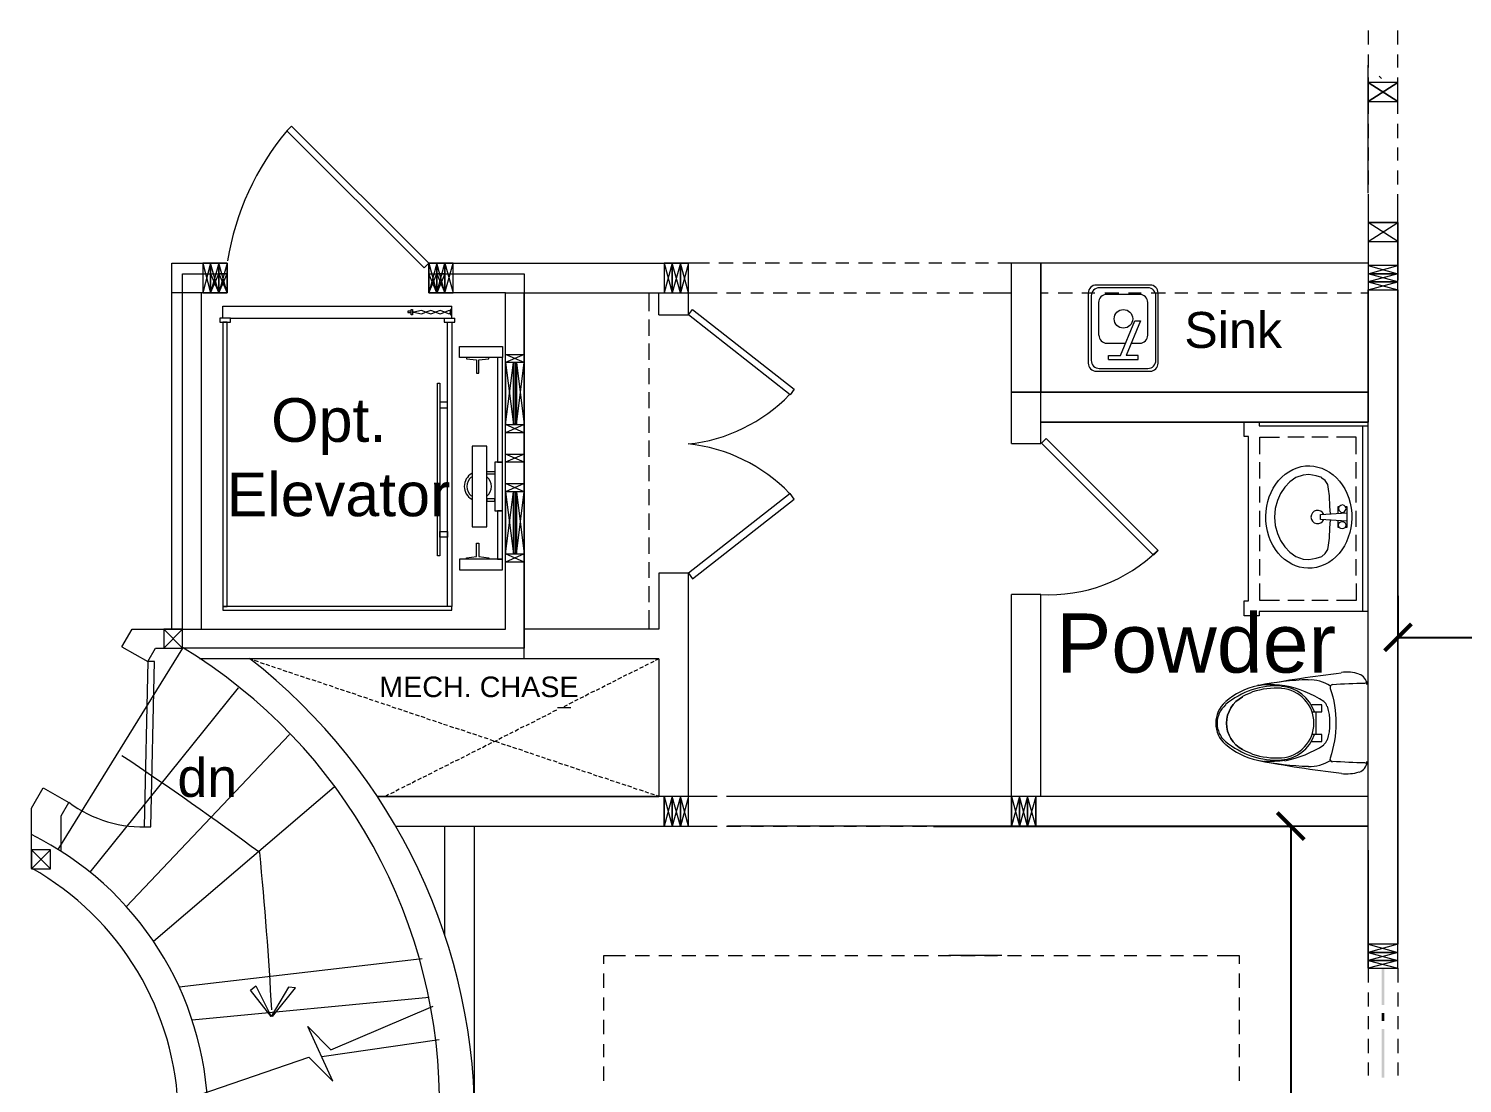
# Model space of a CAD drawing. Header units: inches. Extents: x 38 to 8673, y 1 to 7200.
# Drawn here: x 4852.1 to 5118.5, y 1114 to 1309.8 of the extents above; entities that cross this region are included whole.
import ezdxf

# ---------------------------------------------------------------- set-up
doc = ezdxf.new("R2010")
doc.units = ezdxf.units.IN
doc.header["$MEASUREMENT"] = 0
doc.layers.add('PDF2_Layer 1', color=7, linetype='Continuous', true_color=0xffffff)
doc.layers.add('PDF2_Text', color=7, linetype='Continuous')
doc.styles.add('PDF Arial', font='arial.ttf')
doc.styles.get("Standard").update_dxf_attribs({"font": 'arial.ttf'})
doc.dimstyles.get("Standard").update_dxf_attribs({"dimtxt": 6, "dimasz": 5, "dimexe": 0.18, "dimexo": 0.0625, "dimgap": 0.09, "dimtad": 0, "dimtih": 1, "dimtoh": 1, "dimdec": 0, "dimzin": 0, "dimdsep": 46, "dimlunit": 4, "dimtxsty": 'Standard', "dimblk": 'ARCHTICK', "dimcen": 0.09, "dimclrd": 3, "dimclre": 3, "dimclrt": 1, "dimadec": 0, "dimazin": 0, "dimtfac": 1, "dimtdec": 0, "dimtofl": 0, "dimtmove": 0, "dimatfit": 3, "dimfxl": 100, "dimtolj": 1, "dimtzin": 0, "dimarcsym": 0})

# ---------------------------------------------------------------- blocks, each defined once
blk = doc.blocks.new('_ArchTick')
at = {"color": 0, "linetype": 'ByBlock', "const_width": 0.15}
blk.add_lwpolyline([(-0.5, -0.5), (0.5, 0.5)], dxfattribs=at)
blk = doc.blocks.new('*D34')
at = {"color": 3, "lineweight": -2, "transparency": 16777216}
for p, q in [((5106.5, 1204.55), (5106.5, 1196.64)), ((5351.02, 1204.55), (5351.02, 1196.64)), ((5106.5, 1196.82), (5218.31, 1196.82)), ((5351.02, 1196.82), (5239.2, 1196.82))]:
    blk.add_line(p, q, dxfattribs=at)
at = {"layer": 'Defpoints', "color": 0, "transparency": 16777216}
for p in [(5106.5, 1204.61), (5351.02, 1204.61), (5351.02, 1196.82)]:
    blk.add_point(p, dxfattribs=at)
at = {"color": 3, "lineweight": -2, "transparency": 16777216, "xscale": 5, "yscale": 5, "zscale": 5, "rotation": 180}
blk.add_blockref('_ArchTick', (5106.5, 1196.82), dxfattribs=at)
at = {"color": 3, "lineweight": -2, "transparency": 16777216, "xscale": 5, "yscale": 5, "zscale": 5}
blk.add_blockref('_ArchTick', (5351.02, 1196.82), dxfattribs=at)
at = {"color": 1, "transparency": 16777216, "insert": (5228.76, 1196.82), "char_height": 6, "attachment_point": 5}
blk.add_mtext('\\A1;20\'-5"', dxfattribs=at)
blk = doc.blocks.new('*D36')
at = {"color": 3, "lineweight": -2, "transparency": 16777216}
for p, q in [((5020.2, 1161.77), (5086.76, 1161.77)), ((5086.58, 1161.77), (5086.58, 1058.44)), ((5086.58, 948.81), (5086.58, 1052.14)), ((5020.2, 948.81), (5086.76, 948.81))]:
    blk.add_line(p, q, dxfattribs=at)
at = {"layer": 'Defpoints', "color": 0, "transparency": 16777216}
for p in [(5020.14, 1161.77), (5086.58, 1161.77), (5020.14, 948.81)]:
    blk.add_point(p, dxfattribs=at)
at = {"color": 3, "lineweight": -2, "transparency": 16777216, "xscale": 5, "yscale": 5, "zscale": 5}
for p, rotation in [((5086.58, 1161.77), 90), ((5086.58, 948.81), 270)]:
    blk.add_blockref('_ArchTick', p, dxfattribs=dict(at, rotation=rotation))
at = {"color": 1, "transparency": 16777216, "insert": (5086.58, 1055.29), "char_height": 6, "attachment_point": 5}
blk.add_mtext('\\A1;17\'-9"', dxfattribs=at)
blk = doc.blocks.new('*D53')
at = {"color": 3, "lineweight": -2, "transparency": 16777216}
for p, q in [((4542.48, 1663.37), (5461.17, 1663.37)), ((5460.99, 1663.37), (5460.99, 1234.43)), ((5460.99, 799.29), (5460.99, 1228.23)), ((4930.72, 799.29), (5461.17, 799.29))]:
    blk.add_line(p, q, dxfattribs=at)
at = {"layer": 'Defpoints', "color": 0, "transparency": 16777216}
for p in [(4542.42, 1663.37), (5460.99, 1663.37), (4930.66, 799.29)]:
    blk.add_point(p, dxfattribs=at)
at = {"color": 3, "lineweight": -2, "transparency": 16777216, "xscale": 5, "yscale": 5, "zscale": 5}
for p, rotation in [((5460.99, 1663.37), 90), ((5460.99, 799.29), 270)]:
    blk.add_blockref('_ArchTick', p, dxfattribs=dict(at, rotation=rotation))
at = {"color": 1, "transparency": 16777216, "insert": (5460.99, 1231.33), "char_height": 6, "attachment_point": 5}
blk.add_mtext("\\A1;72'", dxfattribs=at)

msp = doc.modelspace()

# ---------------------------------------------------------------- linework, layer by layer
at = {"layer": 'PDF2_Layer 1', "lineweight": 0}
for points in [[(5100.98, 1309.53), (5100.98, 1306.89)], [(5106.5, 1306.89), (5106.5, 1309.53)], [(5100.98, 1305.05), (5100.98, 1302.65)], [(5106.5, 1302.65), (5106.5, 1305.05)], [(5100.98, 1279.29), (5100.98, 1303.05)], [(5100.98, 1300.81), (5100.98, 1298.17)], [(5106.5, 1298.17), (5106.5, 1300.81)], [(5100.98, 1296.41), (5100.98, 1294.01)], [(5106.5, 1294.01), (5106.5, 1296.41)], [(4926.5, 1266.33), (4925.62, 1265.45), (4900.1, 1290.89), (4900.98, 1291.77), (4926.5, 1266.33), (4927.94, 1260.81), (4926.5, 1264.33), (4926.5, 1266.33), (4974.74, 1266.33)], [(5100.98, 1292.17), (5100.98, 1289.53)], [(5106.5, 1289.53), (5106.5, 1292.17)], [(5100.98, 1287.77), (5100.98, 1285.37)], [(5106.5, 1285.37), (5106.5, 1287.77)], [(5100.98, 1283.53), (5100.98, 1280.89)], [(5106.5, 1280.89), (5106.5, 1283.53)], [(5100.98, 1279.13), (5100.98, 1273.85)], [(5106.5, 1273.85), (5106.5, 1279.13)], [(5100.98, 1274.81), (5100.98, 1236.81), (5040.18, 1236.81)], [(5100.98, 1135.37), (5106.5, 1135.37), (5106.5, 1273.85), (5106.5, 1263.13)], [(5100.98, 1273.85), (5106.5, 1273.85)], [(5106.5, 1270.33), (5100.98, 1273.85)], [(5100.98, 1270.33), (5106.5, 1273.85)], [(5106.5, 1167.77), (5106.5, 1268.81)], [(4878.74, 1198.33), (4878.74, 1266.33), (4888.98, 1266.33), (4888.98, 1260.81), (4884.18, 1260.81), (4884.18, 1198.33), (4940.74, 1198.33), (4940.74, 1260.81), (4926.5, 1260.81)], [(4884.5, 1266.33), (4885.94, 1260.81), (4887.46, 1264.33), (4887.46, 1260.81), (4885.94, 1260.81), (4885.94, 1264.33), (4887.46, 1264.33), (4888.98, 1260.81)], [(4885.94, 1264.33), (4887.46, 1260.81), (4885.94, 1266.33), (4884.5, 1260.81)], [(4888.98, 1260.81), (4887.46, 1266.33), (4885.94, 1260.81)], [(4888.98, 1266.33), (4887.46, 1260.81)], [(4926.5, 1260.81), (4927.94, 1264.33), (4927.94, 1260.81), (4926.5, 1260.81), (4926.5, 1264.33), (4927.94, 1264.33), (4929.46, 1260.81), (4930.98, 1266.33)], [(4929.46, 1260.81), (4927.94, 1266.33), (4926.5, 1260.81)], [(4929.46, 1264.33), (4927.94, 1264.33), (4927.94, 1260.81), (4929.46, 1260.81), (4929.46, 1264.33), (4927.94, 1260.81), (4929.46, 1266.33), (4930.98, 1260.81)], [(4969.22, 1256.73), (4974.74, 1256.73), (4974.74, 1266.33), (4973.22, 1260.81)], [(4970.18, 1266.33), (4971.7, 1260.81)], [(4973.22, 1260.81), (4971.7, 1266.33), (4970.18, 1260.81)], [(4974.74, 1260.81), (4973.22, 1266.33), (4971.7, 1260.81)], [(4978.58, 1266.33), (4974.74, 1266.33)], [(4982.98, 1266.33), (4980.34, 1266.33)], [(4987.22, 1266.33), (4984.82, 1266.33)], [(4991.62, 1266.33), (4988.98, 1266.33)], [(4995.86, 1266.33), (4993.46, 1266.33)], [(5000.26, 1266.33), (4997.62, 1266.33)], [(5004.5, 1266.33), (5002.1, 1266.33)], [(5008.9, 1266.33), (5006.26, 1266.33)], [(5013.14, 1266.33), (5010.74, 1266.33)], [(5017.54, 1266.33), (5014.9, 1266.33)], [(5021.78, 1266.33), (5019.38, 1266.33)], [(5026.18, 1266.33), (5023.54, 1266.33)], [(5030.42, 1266.33), (5028.02, 1266.33)], [(5034.82, 1266.33), (5032.18, 1266.33)], [(5034.74, 1232.81), (5034.74, 1266.33)], [(5034.74, 1232.81), (5040.18, 1232.81), (5040.18, 1266.33), (5040.18, 1242.33)], [(5100.98, 1266.33), (5034.74, 1266.33)], [(5039.06, 1266.33), (5036.66, 1266.33)], [(5043.46, 1266.33), (5040.82, 1266.33)], [(5047.7, 1266.33), (5045.3, 1266.33)], [(5052.1, 1266.33), (5049.46, 1266.33)], [(5056.34, 1266.33), (5053.94, 1266.33)], [(5060.74, 1266.33), (5058.1, 1266.33)], [(5064.98, 1266.33), (5062.58, 1266.33)], [(5069.38, 1266.33), (5066.74, 1266.33)], [(5073.62, 1266.33), (5071.22, 1266.33)], [(5078.02, 1266.33), (5075.38, 1266.33)], [(5082.26, 1266.33), (5079.86, 1266.33)], [(5086.66, 1266.33), (5084.02, 1266.33)], [(5090.9, 1266.33), (5088.5, 1266.33)], [(5095.3, 1266.33), (5092.66, 1266.33)], [(5100.98, 1266.33), (5097.14, 1266.33)], [(5100.98, 1261.37), (5106.5, 1262.81), (5100.98, 1264.33), (5106.5, 1265.85)], [(5100.98, 1265.85), (5106.5, 1264.33)], [(4926.5, 1264.33), (4944.18, 1264.33), (4944.18, 1194.81), (4880.74, 1194.81), (4857.54, 1157.45)], [(4869.46, 1195.05), (4874.26, 1192.33), (4875.7, 1194.81), (4880.74, 1194.81), (4880.74, 1264.33), (4888.98, 1264.33)], [(5106.5, 1264.33), (5100.98, 1262.81), (5106.5, 1261.37)], [(4888.98, 1260.81), (4878.74, 1260.81)], [(4940.74, 1198.33), (4940.74, 1260.81), (4974.74, 1260.81)], [(4944.18, 1192.81), (4944.18, 1260.81)], [(4967.38, 1257.37), (4967.38, 1260.81)], [(4969.22, 1256.73), (4969.22, 1260.81)], [(4974.74, 1260.81), (4980.02, 1260.81)], [(4981.78, 1260.81), (4984.42, 1260.81)], [(4986.26, 1260.81), (4988.66, 1260.81)], [(4990.42, 1260.81), (4993.06, 1260.81)], [(4994.9, 1260.81), (4997.3, 1260.81)], [(4999.06, 1260.81), (5001.7, 1260.81)], [(5003.54, 1260.81), (5005.94, 1260.81)], [(5007.7, 1260.81), (5010.34, 1260.81)], [(5012.18, 1260.81), (5014.58, 1260.81)], [(5016.34, 1260.81), (5018.98, 1260.81)], [(5020.82, 1260.81), (5023.22, 1260.81)], [(5024.98, 1260.81), (5027.62, 1260.81)], [(5029.46, 1260.81), (5034.74, 1260.81)], [(5040.18, 1260.81), (5041.54, 1260.81)], [(5043.38, 1260.81), (5046.02, 1260.81)], [(5047.78, 1260.81), (5050.18, 1260.81)], [(5048.98, 1260.73), (5048.98, 1247.69)], [(5049.54, 1260.25), (5049.54, 1248.25)], [(5060.46, 1262.25), (5050.46, 1262.25)], [(5060.06, 1261.73), (5051.02, 1261.73)], [(5052.02, 1260.81), (5054.66, 1260.81)], [(5058.54, 1260.49), (5052.38, 1260.49)], [(5056.42, 1260.81), (5058.82, 1260.81)], [(5060.66, 1260.81), (5063.3, 1260.81)], [(5061.54, 1248.25), (5061.54, 1260.25)], [(5061.94, 1247.73), (5061.94, 1260.77)], [(5065.06, 1260.81), (5067.46, 1260.81)], [(5069.3, 1260.81), (5071.94, 1260.81)], [(5073.7, 1260.81), (5076.1, 1260.81)], [(5077.94, 1260.81), (5080.58, 1260.81)], [(5082.34, 1260.81), (5084.74, 1260.81)], [(5086.58, 1260.81), (5089.22, 1260.81)], [(5090.98, 1260.81), (5093.38, 1260.81)], [(5095.22, 1260.81), (5097.86, 1260.81)], [(5099.62, 1260.81), (5100.98, 1260.81)], [(4888.18, 1256.09), (4888.18, 1258.33), (4930.74, 1258.33)], [(4923.46, 1257.13), (4923.7, 1257.21), (4925.14, 1256.89), (4925.94, 1257.21), (4926.82, 1256.89), (4927.7, 1257.21), (4928.58, 1256.89), (4929.46, 1257.21), (4930.26, 1256.89), (4930.5, 1257.13), (4930.5, 1257.37), (4930.26, 1257.53), (4929.46, 1257.21), (4928.58, 1257.53), (4927.7, 1257.21), (4926.82, 1257.53), (4925.94, 1257.21), (4925.14, 1257.53), (4923.7, 1257.21), (4923.46, 1257.29)], [(4930.74, 1256.09), (4930.74, 1258.33)], [(4944.18, 1198.33), (4944.18, 1259.29)], [(5050.9, 1259.01), (5050.9, 1252.93)], [(5060.02, 1252.93), (5060.02, 1259.01)], [(4889.62, 1256.09), (4929.3, 1256.09), (4931.3, 1256.09)], [(4929.3, 1256.09), (4929.3, 1255.37), (4931.3, 1255.37), (4931.3, 1256.09)], [(4967.38, 1252.81), (4967.38, 1255.85)], [(5052.74, 1248.41), (5052.74, 1249.13), (5054.98, 1249.13), (5057.62, 1255.61)], [(5058.66, 1255.61), (5056.02, 1249.13)], [(5057.62, 1255.61), (5058.66, 1255.61)], [(4944.18, 1247.85), (4940.74, 1247.85), (4940.74, 1249.37), (4944.18, 1249.37), (4944.18, 1247.85), (4940.74, 1249.37)], [(4944.18, 1249.37), (4940.74, 1247.85)], [(4967.38, 1248.33), (4967.38, 1251.37)], [(5052.42, 1251.45), (5055.94, 1251.45)], [(5058.26, 1248.41), (5058.26, 1249.13), (5056.02, 1249.13)], [(5056.9, 1251.45), (5058.58, 1251.45)], [(4940.74, 1236.33), (4942.18, 1247.85), (4940.74, 1247.85), (4940.74, 1236.33), (4942.18, 1236.33), (4942.18, 1247.85)], [(4940.74, 1247.85), (4942.18, 1236.33)], [(4942.42, 1247.85), (4942.42, 1236.33)], [(4942.58, 1247.85), (4942.58, 1236.33)], [(4942.74, 1236.33), (4944.18, 1247.85), (4942.74, 1247.85), (4942.74, 1236.33), (4944.18, 1236.33), (4944.18, 1247.85)], [(4942.74, 1247.85), (4944.18, 1236.33)], [(4967.38, 1243.85), (4967.38, 1246.81)], [(5051.02, 1246.77), (5060.06, 1246.77)], [(5052.74, 1248.41), (5058.26, 1248.41)], [(5050.46, 1246.25), (5060.46, 1246.25)], [(4967.38, 1239.37), (4967.38, 1242.33)], [(4944.18, 1234.81), (4940.74, 1234.81), (4940.74, 1236.33), (4944.18, 1236.33), (4944.18, 1234.81), (4940.74, 1236.33)], [(4944.18, 1236.33), (4940.74, 1234.81)], [(4967.38, 1234.81), (4967.38, 1237.85)], [(5040.18, 1236.81), (5100.98, 1236.81)], [(5077.94, 1236.81), (5080.74, 1236.81)], [(5078.74, 1203.61), (5078.74, 1234.09), (5077.94, 1234.09), (5077.94, 1236.81)], [(5080.74, 1236.81), (5080.74, 1236.09), (5100.98, 1236.09)], [(5099.94, 1236.09), (5099.94, 1201.61)], [(5100.98, 1161.77), (5100.98, 1236.81)], [(5106.5, 1204.25), (5106.5, 1237.05)], [(4967.38, 1230.33), (4967.38, 1233.37)], [(5080.82, 1230.81), (5080.82, 1234.01), (5084.5, 1234.01)], [(5089.06, 1234.01), (5086.02, 1234.01)], [(5093.54, 1234.01), (5090.5, 1234.01)], [(5098.74, 1230.81), (5098.74, 1234.01), (5095.06, 1234.01)], [(4944.18, 1229.37), (4940.74, 1229.37), (4940.74, 1230.81), (4944.18, 1230.81), (4944.18, 1229.37), (4940.74, 1230.81)], [(4944.18, 1230.81), (4940.74, 1229.37)], [(4967.38, 1225.85), (4967.38, 1228.81)], [(5080.82, 1226.33), (5080.82, 1229.37)], [(5098.74, 1226.33), (5098.74, 1229.37)], [(4944.18, 1223.85), (4940.74, 1223.85), (4940.74, 1225.37), (4944.18, 1225.37), (4944.18, 1223.85), (4940.74, 1225.37)], [(4944.18, 1225.37), (4940.74, 1223.85)], [(5093.62, 1224.33), (5093.46, 1225.21), (5092.98, 1225.93), (5092.34, 1226.41), (5092.34, 1226.49), (5091.3, 1226.81), (5089.94, 1227.05), (5088.9, 1226.97), (5087.54, 1226.49), (5086.42, 1225.69), (5085.46, 1224.73), (5084.66, 1223.53), (5084.1, 1222.25), (5083.7, 1220.73), (5083.54, 1219.13), (5083.7, 1217.61), (5084.1, 1216.09), (5084.66, 1214.81), (5085.46, 1213.61), (5086.42, 1212.65), (5087.54, 1211.85), (5088.9, 1211.37), (5089.94, 1211.29), (5091.3, 1211.53), (5092.34, 1211.85), (5092.98, 1212.41), (5093.46, 1213.13), (5093.62, 1213.93)], [(4940.74, 1212.33), (4942.18, 1223.85), (4940.74, 1223.85), (4940.74, 1212.33), (4942.18, 1212.33), (4942.18, 1223.85)], [(4940.74, 1223.85), (4942.18, 1212.33)], [(4942.42, 1223.85), (4942.42, 1212.33)], [(4942.58, 1223.85), (4942.58, 1212.33)], [(4942.74, 1212.33), (4944.18, 1223.85), (4942.74, 1223.85), (4942.74, 1212.33), (4944.18, 1212.33), (4944.18, 1223.85)], [(4942.74, 1223.85), (4944.18, 1212.33)], [(4967.38, 1221.37), (4967.38, 1224.33)], [(5080.82, 1221.85), (5080.82, 1224.81)], [(5093.94, 1219.77), (5093.86, 1221.13), (5093.78, 1223.13), (5093.62, 1224.33)], [(5098.74, 1221.85), (5098.74, 1224.81)], [(4967.38, 1216.81), (4967.38, 1219.85)], [(5080.82, 1217.37), (5080.82, 1220.33)], [(5095.38, 1219.85), (5095.38, 1221.13), (5095.62, 1221.13)], [(5096.74, 1221.13), (5096.98, 1221.13)], [(5096.98, 1221.13), (5096.98, 1217.21), (5096.74, 1217.21)], [(5098.74, 1217.37), (5098.74, 1220.33)], [(5093.62, 1213.93), (5093.78, 1215.21), (5093.86, 1217.13), (5093.94, 1218.57)], [(5093.94, 1218.49), (5093.94, 1218.65)], [(5095.38, 1217.21), (5095.38, 1218.49)], [(5095.62, 1217.21), (5095.38, 1217.21)], [(4967.38, 1212.33), (4967.38, 1215.37)], [(5080.82, 1212.81), (5080.82, 1215.85)], [(5098.74, 1212.81), (5098.74, 1215.85)], [(4944.18, 1210.81), (4940.74, 1210.81), (4940.74, 1212.33), (4944.18, 1212.33), (4944.18, 1210.81), (4940.74, 1212.33)], [(4944.18, 1212.33), (4940.74, 1210.81)], [(4967.38, 1207.85), (4967.38, 1210.81)], [(5080.82, 1208.33), (5080.82, 1211.37)], [(5098.74, 1208.33), (5098.74, 1211.37)], [(4969.22, 1208.73), (4969.22, 1198.33), (4944.18, 1198.33)], [(4974.74, 1194.65), (4974.74, 1208.73), (4969.22, 1208.73)], [(5084.5, 1203.69), (5080.82, 1203.69), (5080.82, 1206.81)], [(5098.74, 1206.81), (5098.74, 1203.69), (5095.06, 1203.69)], [(4967.38, 1203.37), (4967.38, 1206.33)], [(5100.98, 1161.77), (5034.74, 1161.77), (5034.74, 1204.81)], [(5100.98, 1167.29), (5040.18, 1167.29), (5040.18, 1204.81), (5034.74, 1204.81)], [(4967.38, 1198.33), (4967.38, 1201.85)], [(5077.94, 1200.81), (5077.94, 1203.61)], [(5077.94, 1203.61), (5078.74, 1203.61)], [(5100.98, 1201.61), (5080.74, 1201.61), (5080.74, 1200.81)], [(5089.06, 1203.69), (5086.02, 1203.69)], [(5093.54, 1203.69), (5090.5, 1203.69)], [(5080.74, 1200.81), (5077.94, 1200.81)], [(4869.46, 1195.05), (4871.38, 1198.33)], [(4871.38, 1198.33), (4884.18, 1198.33)], [(4880.74, 1194.81), (4877.22, 1198.33)], [(4877.22, 1194.81), (4880.74, 1198.33)], [(4920.26, 1161.77), (4974.74, 1161.77), (4974.74, 1194.65)], [(4969.22, 1192.81), (4883.86, 1192.81)], [(4893.22, 1192.81), (4893.7, 1192.65)], [(4894.02, 1192.57), (4894.74, 1192.33)], [(4895.14, 1192.17), (4895.86, 1191.93)], [(4896.18, 1191.85), (4896.9, 1191.61)], [(4897.22, 1191.45), (4897.94, 1191.21)], [(4898.34, 1191.13), (4899.06, 1190.89)], [(4899.38, 1190.73), (4900.1, 1190.49)], [(4965.22, 1190.81), (4964.58, 1190.49)], [(4966.26, 1191.37), (4965.62, 1191.05)], [(4967.22, 1191.85), (4966.58, 1191.53)], [(4968.26, 1192.33), (4967.62, 1192.01)], [(4968.58, 1192.57), (4969.22, 1192.81), (4969.22, 1167.29), (4968.74, 1167.45)], [(4900.42, 1190.41), (4901.14, 1190.17)], [(4901.54, 1190.01), (4902.26, 1189.77)], [(4902.58, 1189.69), (4903.3, 1189.45)], [(4903.62, 1189.29), (4904.34, 1189.05)], [(4904.74, 1188.97), (4905.46, 1188.73)], [(4905.78, 1188.65), (4906.5, 1188.41)], [(4906.82, 1188.25), (4907.54, 1188.01)], [(4907.94, 1187.93), (4908.66, 1187.69)], [(4959.22, 1187.85), (4958.58, 1187.45)], [(4960.26, 1188.33), (4959.54, 1188.01)], [(4961.22, 1188.81), (4960.58, 1188.49)], [(4962.26, 1189.37), (4961.54, 1188.97)], [(4963.22, 1189.85), (4962.58, 1189.53)], [(4964.26, 1190.33), (4963.54, 1190.01)], [(5100.98, 1173.56), (5100.98, 1188.2)], [(4863.54, 1153.21), (4891.14, 1187.45)], [(4908.98, 1187.53), (4909.7, 1187.29)], [(4910.02, 1187.21), (4910.74, 1186.97)], [(4911.14, 1186.81), (4911.86, 1186.57)], [(4912.18, 1186.49), (4912.9, 1186.25)], [(4913.22, 1186.09), (4913.94, 1185.85)], [(4914.34, 1185.77), (4915.06, 1185.53)], [(4915.38, 1185.37), (4916.1, 1185.13)], [(4954.18, 1185.29), (4953.54, 1184.97)], [(4955.22, 1185.77), (4954.5, 1185.45)], [(4956.18, 1186.33), (4955.54, 1185.93)], [(4957.22, 1186.81), (4956.5, 1186.49)], [(4958.18, 1187.29), (4957.54, 1186.97)], [(4916.42, 1185.05), (4917.14, 1184.81)], [(4917.54, 1184.65), (4918.26, 1184.41)], [(4918.58, 1184.33), (4919.3, 1184.09)], [(4919.62, 1183.93), (4920.34, 1183.69)], [(4920.74, 1183.61), (4921.46, 1183.37)], [(4921.78, 1183.21), (4922.5, 1182.97)], [(4922.82, 1182.89), (4923.54, 1182.65)], [(4923.94, 1182.49), (4924.66, 1182.25)], [(4949.14, 1182.73), (4948.5, 1182.41)], [(4950.18, 1183.29), (4949.46, 1182.97)], [(4950.37, 1183.77), (4952.84, 1183.77)], [(4952.18, 1184.25), (4951.54, 1183.93)], [(4953.22, 1184.81), (4952.5, 1184.41)], [(5090.66, 1183), (5092.34, 1183), (5092.34, 1184.28), (5090.5, 1184.28)], [(5091.22, 1183), (5091.22, 1178.76)], [(4924.98, 1182.17), (4925.7, 1181.93)], [(4926.02, 1181.77), (4926.74, 1181.53)], [(4927.14, 1181.45), (4927.86, 1181.21)], [(4928.18, 1181.05), (4928.9, 1180.81)], [(4929.22, 1180.73), (4929.94, 1180.49)], [(4930.34, 1180.33), (4931.06, 1180.09)], [(4931.38, 1180.01), (4932.1, 1179.77)], [(4944.1, 1180.25), (4943.46, 1179.93)], [(4945.14, 1180.73), (4944.5, 1180.41)], [(4946.18, 1181.21), (4945.46, 1180.89)], [(4947.14, 1181.77), (4946.5, 1181.45)], [(4948.18, 1182.25), (4947.46, 1181.93)], [(4900.58, 1178.81), (4870.26, 1146.81)], [(4932.42, 1179.69), (4933.14, 1179.45)], [(4933.54, 1179.29), (4934.26, 1179.05)], [(4934.58, 1178.97), (4935.3, 1178.73)], [(4935.62, 1178.57), (4936.34, 1178.33)], [(4936.74, 1178.25), (4937.46, 1178.01)], [(4938.1, 1177.21), (4937.46, 1176.89)], [(4937.78, 1177.85), (4938.5, 1177.61)], [(4939.14, 1177.69), (4938.42, 1177.37)], [(4938.82, 1177.53), (4939.54, 1177.29)], [(4940.1, 1178.25), (4939.46, 1177.85)], [(4941.14, 1178.73), (4940.42, 1178.41)], [(4942.1, 1179.21), (4941.46, 1178.89)], [(4943.14, 1179.77), (4942.5, 1179.37)], [(5090.5, 1177.48), (5092.34, 1177.48), (5092.34, 1178.76), (5090.66, 1178.76)], [(4933.06, 1174.65), (4932.42, 1174.33)], [(4934.1, 1175.21), (4933.38, 1174.81)], [(4935.06, 1175.69), (4934.42, 1175.37)], [(4936.1, 1176.17), (4935.46, 1175.85)], [(4937.14, 1176.73), (4936.42, 1176.33)], [(4939.94, 1177.13), (4940.66, 1176.89)], [(4940.98, 1176.81), (4941.7, 1176.57)], [(4942.02, 1176.41), (4942.74, 1176.17)], [(4943.14, 1176.09), (4943.86, 1175.85)], [(4944.18, 1175.69), (4944.9, 1175.45)], [(4945.22, 1175.37), (4945.94, 1175.13)], [(4946.34, 1174.97), (4947.06, 1174.73)], [(4947.38, 1174.65), (4948.1, 1174.41)], [(4928.02, 1172.17), (4927.38, 1171.85)], [(4929.06, 1172.65), (4928.42, 1172.33)], [(4930.1, 1173.13), (4929.38, 1172.81)], [(4931.06, 1173.69), (4930.42, 1173.37)], [(4932.1, 1174.17), (4931.38, 1173.85)], [(4948.42, 1174.25), (4949.14, 1174.01)], [(4949.54, 1173.93), (4950.26, 1173.69)], [(4950.58, 1173.53), (4951.3, 1173.29)], [(4951.62, 1173.21), (4952.34, 1172.97)], [(4952.74, 1172.81), (4953.46, 1172.57)], [(4953.78, 1172.49), (4954.5, 1172.25)], [(4954.82, 1172.09), (4955.54, 1171.85)], [(4923.06, 1169.61), (4922.34, 1169.29)], [(4924.02, 1170.17), (4923.38, 1169.77)], [(4925.06, 1170.65), (4924.34, 1170.33)], [(4926.02, 1171.13), (4925.38, 1170.81)], [(4927.06, 1171.61), (4926.34, 1171.29)], [(4955.94, 1171.77), (4956.66, 1171.53)], [(4956.98, 1171.37), (4957.7, 1171.13)], [(4958.02, 1171.05), (4958.74, 1170.81)], [(4959.14, 1170.73), (4959.86, 1170.49)], [(4960.18, 1170.33), (4960.9, 1170.09)], [(4961.22, 1170.01), (4961.94, 1169.77)], [(4962.34, 1169.61), (4963.06, 1169.37)], [(4963.38, 1169.29), (4964.1, 1169.05)], [(4852.66, 1165.13), (4854.82, 1168.89), (4859.62, 1166.17)], [(4875.3, 1140.41), (4908.9, 1169.05)], [(4916.91, 1167.29), (4969.22, 1167.29)], [(4920.34, 1161.77), (4970.18, 1161.77), (4970.18, 1167.29), (4916.91, 1167.29)], [(4918.98, 1167.61), (4918.42, 1167.29)], [(4920.02, 1168.09), (4919.38, 1167.77)], [(4920.98, 1168.65), (4920.34, 1168.25)], [(4922.02, 1169.13), (4921.38, 1168.81)], [(4964.42, 1168.89), (4965.14, 1168.65)], [(4965.54, 1168.57), (4966.26, 1168.33)], [(4966.58, 1168.17), (4967.3, 1167.93)], [(4967.62, 1167.85), (4968.34, 1167.61)], [(4970.18, 1167.29), (4971.7, 1161.77)], [(4973.22, 1161.77), (4971.7, 1167.29), (4970.18, 1161.77)], [(4974.74, 1161.77), (4973.22, 1167.29), (4971.7, 1161.77)], [(4974.74, 1167.29), (4973.22, 1161.77)], [(4974.74, 1161.77), (4974.74, 1167.29)], [(4980.02, 1167.29), (4974.74, 1167.29)], [(4984.42, 1167.29), (4981.78, 1167.29)], [(5000.74, 1167.29), (4981.94, 1167.29)], [(5030.18, 1167.29), (4981.94, 1167.29)], [(4988.66, 1167.29), (4986.26, 1167.29)], [(4993.06, 1167.29), (4990.42, 1167.29)], [(4997.3, 1167.29), (4994.9, 1167.29)], [(5001.7, 1167.29), (4999.06, 1167.29)], [(5005.94, 1167.29), (5003.54, 1167.29)], [(5010.34, 1167.29), (5007.7, 1167.29)], [(5014.58, 1167.29), (5012.18, 1167.29)], [(5018.98, 1167.29), (5016.34, 1167.29)], [(5023.22, 1167.29), (5020.82, 1167.29)], [(5027.62, 1167.29), (5024.98, 1167.29)], [(5034.74, 1167.29), (5029.46, 1167.29)], [(5034.74, 1167.29), (5036.18, 1161.77)], [(5037.7, 1161.77), (5036.18, 1167.29), (5034.74, 1161.77)], [(5039.22, 1161.77), (5037.7, 1167.29), (5036.18, 1161.77)], [(5039.22, 1167.29), (5037.7, 1161.77)], [(4852.66, 1153.93), (4852.66, 1165.13)], [(4858.18, 1157.05), (4858.18, 1163.69), (4859.62, 1166.17)], [(4929.46, 1141.45), (4929.46, 1161.77)], [(4934.98, 1099.21), (4934.98, 1161.77)], [(4974.74, 1161.77), (4980.02, 1161.77)], [(4981.78, 1161.77), (4984.42, 1161.77)], [(5030.18, 1161.77), (4981.94, 1161.77)], [(4995.06, 1161.77), (4981.94, 1161.77)], [(4986.26, 1161.77), (4988.66, 1161.77)], [(4990.42, 1161.77), (4993.06, 1161.77)], [(4994.9, 1161.77), (4997.3, 1161.77)], [(4999.06, 1161.77), (5001.7, 1161.77)], [(5003.54, 1161.77), (5005.94, 1161.77)], [(5007.7, 1161.77), (5010.34, 1161.77)], [(5012.18, 1161.77), (5014.58, 1161.77)], [(5016.34, 1161.77), (5018.98, 1161.77)], [(5020.82, 1161.77), (5023.22, 1161.77)], [(5034.18, 1161.77), (5023.06, 1161.77)], [(5024.98, 1161.77), (5027.62, 1161.77)], [(5029.46, 1161.77), (5034.74, 1161.77)], [(5106.5, 1139.85), (5100.98, 1138.33), (5106.5, 1136.81), (5100.98, 1135.37), (5100.98, 1161.77)], [(4856.18, 1153.85), (4852.66, 1157.37)], [(4852.66, 1153.85), (4856.18, 1157.37)], [(5100.98, 1157.29), (5100.98, 1139.85), (5106.5, 1138.33)], [(4958.98, 1136.17), (4958.98, 1137.77), (4962.98, 1137.77)], [(4964.82, 1137.77), (4967.46, 1137.77)], [(4969.22, 1137.77), (4971.62, 1137.77)], [(4973.46, 1137.77), (4976.1, 1137.77)], [(4977.86, 1137.77), (4980.26, 1137.77)], [(4982.1, 1137.77), (4984.74, 1137.77)], [(4986.5, 1137.77), (4988.9, 1137.77)], [(4990.74, 1137.77), (4993.38, 1137.77)], [(4995.14, 1137.77), (4997.54, 1137.77)], [(4999.38, 1137.77), (5002.02, 1137.77)], [(5003.78, 1137.77), (5006.18, 1137.77)], [(5008.02, 1137.77), (5010.66, 1137.77)], [(5012.42, 1137.77), (5014.82, 1137.77)], [(5016.66, 1137.77), (5019.3, 1137.77)], [(5021.06, 1137.77), (5023.46, 1137.77)], [(5032.9, 1137.77), (5023.06, 1137.77)], [(5025.3, 1137.77), (5027.94, 1137.77)], [(5029.7, 1137.77), (5032.1, 1137.77)], [(5033.94, 1137.77), (5036.58, 1137.77)], [(5038.34, 1137.77), (5040.74, 1137.77)], [(5042.58, 1137.77), (5045.22, 1137.77)], [(5046.98, 1137.77), (5049.38, 1137.77)], [(5051.22, 1137.77), (5053.86, 1137.77)], [(5055.62, 1137.77), (5058.02, 1137.77)], [(5059.86, 1137.77), (5062.5, 1137.77)], [(5064.26, 1137.77), (5066.66, 1137.77)], [(5068.5, 1137.77), (5071.14, 1137.77)], [(5072.9, 1137.77), (5076.98, 1137.77)], [(5076.98, 1137.77), (5076.98, 1136.17)], [(5106.5, 1138.33), (5100.98, 1136.81), (5106.5, 1135.37)], [(4925.21, 1137.14), (4880.11, 1131.87)], [(5100.98, 1135.37), (5100.98, 1132.73)], [(5106.5, 1135.37), (5106.5, 1132.73)], [(4893.34, 1131.32), (4894.32, 1132.12), (4897.16, 1126.44)], [(4900.4, 1131.87), (4897.16, 1126.44)], [(4901.68, 1131.71), (4900.4, 1131.87)], [(4958.98, 1131.77), (4958.98, 1134.41)], [(5076.98, 1134.41), (5076.98, 1131.77)], [(4882.5, 1125.78), (4926.51, 1130.02)], [(4897.16, 1126.44), (4893.34, 1131.32)], [(4897.46, 1126.44), (4901.69, 1131.71)], [(4958.98, 1127.53), (4958.98, 1129.93)], [(5076.98, 1129.93), (5076.98, 1127.53)], [(5100.98, 1130.89), (5100.98, 1128.25)], [(5106.5, 1130.89), (5106.5, 1128.25)], [(4904.18, 1118.89), (4908.66, 1114.41), (4904.02, 1124.57), (4908.26, 1120.25), (4927.3, 1128.33)], [(4958.98, 1123.13), (4958.98, 1125.77)], [(5076.98, 1125.77), (5076.98, 1123.13)], [(5100.98, 1126.49), (5100.98, 1124.09)], [(5106.5, 1126.49), (5106.5, 1124.09)], [(4906.58, 1118.97), (4928.42, 1122.17)], [(4958.98, 1118.89), (4958.98, 1121.29)], [(5076.98, 1121.29), (5076.98, 1118.89)], [(5100.98, 1122.25), (5100.98, 1119.61)], [(5106.5, 1122.25), (5106.5, 1119.61)], [(4879.86, 1110.49), (4904.18, 1118.89)], [(4958.98, 1114.49), (4958.98, 1117.13)], [(5076.98, 1117.13), (5076.98, 1114.49)], [(5100.98, 1117.85), (5100.98, 1115.45)], [(5106.5, 1117.85), (5106.5, 1115.45)]]:
    msp.add_lwpolyline(points, dxfattribs=at)
for points in [[(5100.98, 1299.85), (5106.5, 1296.33)], [(5106.5, 1299.85), (5100.98, 1296.33)], [(5100.98, 1296.33), (5106.5, 1296.33), (5106.5, 1299.85), (5100.98, 1299.85)], [(5100.98, 1296.33), (5106.5, 1296.33), (5106.5, 1299.85), (5100.98, 1299.85)], [(5102.98, 1301.05), (5103.46, 1300.57)], [(5100.98, 1270.33), (5106.5, 1270.33), (5106.5, 1273.85), (5100.98, 1273.85)], [(4885.94, 1266.33), (4884.5, 1266.33), (4884.5, 1260.81), (4885.94, 1260.81)], [(4887.46, 1266.33), (4885.94, 1266.33), (4885.94, 1260.81), (4887.46, 1260.81)], [(4888.98, 1266.33), (4887.46, 1266.33), (4887.46, 1260.81), (4888.98, 1260.81)], [(4927.94, 1266.33), (4926.5, 1266.33), (4926.5, 1260.81), (4927.94, 1260.81)], [(4929.46, 1266.33), (4927.94, 1266.33), (4927.94, 1260.81), (4929.46, 1260.81)], [(4930.98, 1266.33), (4929.46, 1266.33), (4929.46, 1260.81), (4930.98, 1260.81)], [(4971.7, 1266.33), (4970.18, 1266.33), (4970.18, 1260.81), (4971.7, 1260.81)], [(4973.22, 1266.33), (4971.7, 1266.33), (4971.7, 1260.81), (4973.22, 1260.81)], [(4974.74, 1266.33), (4973.22, 1266.33), (4973.22, 1260.81), (4974.74, 1260.81)], [(5100.98, 1264.33), (5106.5, 1264.33), (5106.5, 1265.85), (5100.98, 1265.85)], [(4888.98, 1264.33), (4887.46, 1264.33), (4887.46, 1260.81), (4888.98, 1260.81), (4887.46, 1260.81)], [(5100.98, 1262.81), (5106.5, 1262.81), (5106.5, 1264.33), (5100.98, 1264.33)], [(5100.98, 1261.37), (5106.5, 1261.37), (5106.5, 1262.81), (5100.98, 1262.81)], [(5106.5, 1139.85), (5100.98, 1139.85), (5100.98, 1261.37), (5106.5, 1261.37)], [(4923.22, 1257.37), (4922.58, 1257.37), (4922.58, 1257.13), (4923.22, 1257.13)], [(4923.22, 1257.69), (4923.46, 1257.69), (4923.46, 1256.73), (4923.22, 1256.73)], [(4930.74, 1257.69), (4930.5, 1257.69), (4930.5, 1256.73), (4930.74, 1256.73)], [(4993.62, 1241.85), (4974.74, 1256.73), (4975.46, 1257.69), (4994.34, 1242.89)], [(4889.62, 1256.09), (4887.62, 1256.09), (4887.62, 1255.37), (4889.62, 1255.37)], [(4888.18, 1202.57), (4888.98, 1202.57), (4888.98, 1255.37), (4888.18, 1255.37)], [(4930.74, 1202.57), (4929.94, 1202.57), (4929.94, 1255.37), (4930.74, 1255.37)], [(4940.18, 1248.81), (4932.18, 1248.81), (4932.18, 1250.81), (4940.18, 1250.81)], [(4933.46, 1248.81), (4933.46, 1248.57), (4935.3, 1248.33), (4935.3, 1245.85), (4935.78, 1245.85), (4935.78, 1248.33), (4937.62, 1248.57), (4937.62, 1248.81)], [(4940.18, 1248.81), (4939.22, 1248.81), (4939.22, 1229.37), (4940.18, 1229.37)], [(4942.18, 1247.85), (4942.74, 1247.85), (4942.74, 1236.33), (4942.18, 1236.33)], [(4928.1, 1244.01), (4928.5, 1244.01), (4928.5, 1211.93), (4928.1, 1211.93)], [(5034.74, 1242.33), (5100.98, 1242.33)], [(4928.5, 1239.45), (4929.94, 1239.45), (4929.94, 1240.49), (4928.5, 1240.49)], [(5040.26, 1232.89), (5061.06, 1212.09), (5061.94, 1212.97), (5041.14, 1233.77)], [(4934.5, 1217.37), (4937.22, 1217.37), (4937.22, 1232.33), (4934.5, 1232.33)], [(4938.74, 1220.33), (4940.18, 1220.33), (4940.18, 1229.37), (4938.74, 1229.37)], [(4938.74, 1227.13), (4937.22, 1227.13), (4937.22, 1227.61), (4938.74, 1227.61)], [(4938.74, 1222.57), (4937.22, 1222.57), (4937.22, 1222.09), (4938.74, 1222.09)], [(4942.18, 1223.85), (4942.74, 1223.85), (4942.74, 1212.33), (4942.18, 1212.33)], [(4993.62, 1223.53), (4974.74, 1208.73), (4975.46, 1207.69), (4994.34, 1222.49)], [(4940.18, 1220.33), (4939.22, 1220.33), (4939.22, 1211.37), (4940.18, 1211.37)], [(5092.1, 1218.73), (5092.1, 1219.61), (5096.98, 1219.93), (5096.98, 1218.41)], [(5096.18, 1220.01), (5096.5, 1220.09), (5096.74, 1220.41), (5096.9, 1220.73), (5096.74, 1221.05), (5096.5, 1221.29), (5096.18, 1221.45), (5095.86, 1221.29), (5095.54, 1221.05), (5095.46, 1220.73), (5095.54, 1220.41), (5095.86, 1220.09)], [(4928.5, 1216.49), (4929.94, 1216.49), (4929.94, 1215.45), (4928.5, 1215.45)], [(4933.46, 1211.37), (4933.46, 1211.61), (4935.3, 1211.85), (4935.3, 1214.33), (4935.78, 1214.33), (4935.78, 1211.85), (4937.62, 1211.61), (4937.62, 1211.37)], [(4940.18, 1211.37), (4932.18, 1211.37), (4932.18, 1209.37), (4940.18, 1209.37)], [(4888.18, 1201.85), (4930.74, 1201.85), (4930.74, 1202.57), (4888.18, 1202.57)], [(4877.22, 1194.81), (4880.74, 1194.81), (4880.74, 1198.33), (4877.22, 1198.33)], [(4874.26, 1192.33), (4873.62, 1161.61), (4874.82, 1161.61), (4875.54, 1192.33)], [(4971.7, 1167.29), (4970.18, 1167.29), (4970.18, 1161.77), (4971.7, 1161.77)], [(4973.22, 1167.29), (4971.7, 1167.29), (4971.7, 1161.77), (4973.22, 1161.77)], [(4974.74, 1167.29), (4973.22, 1167.29), (4973.22, 1161.77), (4974.74, 1161.77)], [(5036.18, 1167.29), (5034.74, 1167.29), (5034.74, 1161.77), (5036.18, 1161.77)], [(5037.7, 1167.29), (5036.18, 1167.29), (5036.18, 1161.77), (5037.7, 1161.77)], [(5039.22, 1167.29), (5037.7, 1167.29), (5037.7, 1161.77), (5039.22, 1161.77)], [(5039.22, 1161.77), (5100.98, 1161.77), (5100.98, 1167.29), (5039.22, 1167.29)], [(4852.66, 1153.85), (4856.18, 1153.85), (4856.18, 1157.37), (4852.66, 1157.37)], [(5100.98, 1138.33), (5106.5, 1138.33), (5106.5, 1139.85), (5100.98, 1139.85)], [(5100.98, 1136.81), (5106.5, 1136.81), (5106.5, 1138.33), (5100.98, 1138.33)], [(5100.98, 1135.37), (5106.5, 1135.37), (5106.5, 1136.81), (5100.98, 1136.81)]]:
    msp.add_lwpolyline(points, close=True, dxfattribs=at)
for points in [[(4993.5, 1223.56, 0.176725), (4974.64, 1232.73, 0.176752), (4993.5, 1241.9)], [(4937.24, 1223.07, 0.22796), (4938.1, 1224.85, 0.22807), (4937.24, 1226.63)], [(5089.85, 1188.96, 0.03917), (5080.65, 1187.9, -0.019565), (5095.98, 1190.22)], [(5092.74, 1184.91, 0.098429), (5085.49, 1187.84, 0.031586), (5081.61, 1188.03)], [(5094.34, 1188.04, 0.489327), (5093.91, 1187.35, -0.165842), (5093.89, 1174.4, 0.490637), (5094.35, 1173.71)], [(5077.64, 1176, -0.611421), (5077.64, 1185.76, 0.611421), (5077.64, 1176, 0.021355), (5079.49, 1175.15, 0.095079), (5084.86, 1174.46, 0.940511), (5084.85, 1187.31)], [(5084.86, 1187.37, 0.095078), (5079.49, 1186.68, 0.020703), (5077.64, 1185.83)], [(5074.47, 1177.51, 0.192666), (5084.88, 1174.05, 0.308862), (5090.97, 1178.78)], [(4897.28, 1127.65, 0.011626), (4895.06, 1156.84, 0.012468), (4869.47, 1174.83)], [(5074.47, 1177, 0.130138), (5080.4, 1174, 0.019857), (5096, 1171.61)], [(4879.94, 1074.25), (4879.94, 1108.41, 0.265574), (4852.65, 1153.96)]]:
    msp.add_lwpolyline(points, format="xyb", dxfattribs=at)
for centre, radius in [((5055.5, 1255.97), 1.72), ((5096.14, 1217.66), 0.694)]:
    msp.add_circle(centre, radius, dxfattribs=at)
for centre, radius, start, end in [((4938.86, 1258.61), 50.44, 140.1595, 170.7157), ((5050.46, 1260.77), 1.48, 90.0392, 179.9866), ((5051.02, 1260.25), 1.48, 90.0117, 180.0399), ((5052.38, 1259.01), 1.48, 89.9656, 180.0086), ((5058.54, 1259.01), 1.48, 359.9914, 90.0344), ((5060.06, 1260.25), 1.48, 359.9876, 90.0124), ((5060.46, 1260.77), 1.48, 359.9969, 89.9773), ((5052.42, 1252.93), 1.48, 180.0079, 270.0179), ((5058.54, 1252.93), 1.48, 269.9821, 359.9921), ((5050.46, 1247.73), 1.48, 179.9914, 270.0344), ((5051.02, 1248.25), 1.48, 179.9638, 270.0104), ((5060.06, 1248.25), 1.48, 269.9821, 359.9921), ((5060.46, 1247.73), 1.48, 270.0062, 0.0196), ((4935.82, 1224.85), 2.76, 120.0027, 240.0006), ((4935.81, 1224.85), 2.28, 128.6522, 231.312), ((5091.58, 1219.17), 1.24, 22.5846, 338.2657), ((5041.74, 1233.41), 28.68, 266.7946, 314.5899), ((4829.28, 1110.11), 99.19, 359.0163, 58.778), ((4826.46, 1107.33), 108.52, 358.6923, 52.0574), ((5083.1, 1175.13), 12.99, 101.9636, 131.6287), ((5083.98, 1173.04), 14.76, 86.488, 130.1154), ((5083.22, 1174.56), 13.61, 100.8203, 102.0113), ((5090.14, 1181.91), 7, 56.9433, 92.6402), ((5101.84, 1087.4), 100.88, 90.8194, 94.2722), ((5096.94, 1182.32), 8.04, 73.0494, 96.7586), ((5098.7, 1188), 2.04, 3.0223, 73.0138), ((5100.46, 1188.08), 0.281, 0.038, 90.6317), ((5100.7, 1188.24), 0.283, 0.1727, 102.6211), ((5084.46, 1180.87), 6.84, 17.8496, 86.4838), ((5077.9, 1180.88), 5.24, 131.5914, 228.4068), ((5077.34, 1180.87), 4.44, 130.1142, 229.8838), ((5091.89, 1183.67), 1.48, 15.2314, 56.6735), ((5081.84, 1180.88), 12.02, 344.7909, 15.2091), ((5091.9, 1178.16), 1.48, 303.3576, 344.7376), ((5081.74, 1193.59), 20.03, 280.7977, 303.297), ((5091.97, 1231.92), 59.08, 258.9641, 267.9461), ((5082.06, 1205), 31.2, 269.1726, 276.3581), ((5090.14, 1179.84), 7, 267.3811, 303.062), ((5101.82, 1273.89), 100.33, 265.7185, 269.1911), ((5096.94, 1179.53), 8.05, 263.257, 286.935), ((5098.7, 1173.75), 2.04, 286.9451, 357.0188), ((5100.46, 1173.76), 0.281, 269.2267, 359.962), ((5100.7, 1173.6), 0.281, 257.2977, 359.7533), ((4873.5, 1185.01), 23.4, 233.4862, 273.2381), ((4826.46, 1107.33), 59, 1.1752, 63.6322)]:
    msp.add_arc(centre, radius, start, end, dxfattribs=at)
msp.add_ellipse((5089.94, 1219.16), major_axis=(0.03, 9.51), ratio=0.840468, start_param=3.523989, end_param=9.807174, dxfattribs=at)
at = {"layer": 'PDF2_Layer 1', "lineweight": 0, "transparency": 33554559}
for points in [[(5103.94, 1135.37), (5103.46, 1135.37), (5103.94, 1128.57)], [(5103.46, 1135.37), (5103.94, 1128.57), (5103.46, 1128.57)], [(5103.94, 1127.05), (5103.46, 1127.05), (5103.94, 1125.61)], [(5103.46, 1127.05), (5103.94, 1125.61), (5103.46, 1125.61)], [(5103.94, 1124.09), (5103.46, 1124.09), (5103.94, 1115.05)], [(5103.46, 1124.09), (5103.94, 1115.05), (5103.46, 1115.05)]]:
    msp.add_solid(points, dxfattribs=at)

# ---------------------------------------------------------------- texts
at = {"layer": 'PDF2_Text', "lineweight": 0, "attachment_point": 7, "style": 'PDF Arial'}
for s, insert, char_height in [('Sink', (5066.81, 1250.47), 6.681), ('Opt.', (4897.18, 1230.68), 8.113), ('Elevator', (4888.9, 1219.2), 8.113), ('Powder', (5043.02, 1190.12), 10.976), ('MECH. CHASE', (4917.26, 1185.67), 3.8177), ('dn', (4879.77, 1167.1), 7.158)]:
    msp.add_mtext(s, dxfattribs=dict(at, insert=insert, char_height=char_height))

# ---------------------------------------------------------------- dimensions: what is measured, and where the dimension line sits
for base, p1, p2, picture, middle in [((5460.99, 1663.37), (4930.66, 799.29), (4542.42, 1663.37), '*D53', (5460.99, 1231.33)), ((5086.58, 1161.77), (5020.14, 948.81), (5020.14, 1161.77), '*D36', (5086.58, 1055.29))]:
    dim = msp.add_linear_dim(base=base, p1=p1, p2=p2, angle=90, dimstyle='Standard')
    dim.commit()
    dim.dimension.update_dxf_attribs({"geometry": picture, "text_midpoint": middle})
dim = msp.add_linear_dim(base=(5351.02, 1196.82), p1=(5106.5, 1204.61), p2=(5351.02, 1204.61), dimstyle='Standard')
dim.commit()
dim.dimension.update_dxf_attribs({"geometry": '*D34', "text_midpoint": (5228.76, 1196.82)})

doc.saveas('drawing.dxf')
